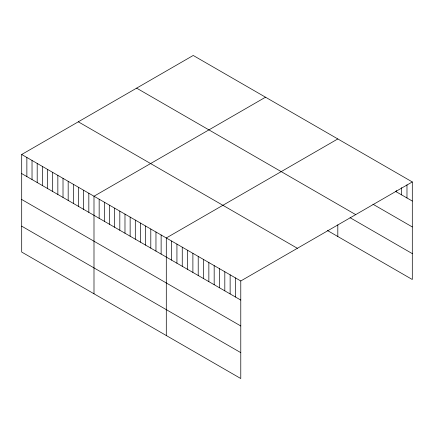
<?xml version="1.0" encoding="UTF-8"?>
<svg xmlns="http://www.w3.org/2000/svg" width="434" height="434" viewBox="0 0 434 434"><rect width="100%" height="100%" fill="white"/><g stroke="black" fill="none" stroke-linecap="round" stroke-linejoin="round"><path stroke-width="0.65" d="M21.7 154.493L240.778 280.972L240.778 378.535L21.7 252.056L21.7 154.493L193.222 55.465L412.3 181.944L412.3 279.507L327.486 230.541M265.521 97.2L93.994 196.233L93.994 293.796M337.815 138.94L166.293 237.968L166.293 335.531M240.778 280.972L412.3 181.944M395.276 191.22L412.3 201.05M372.931 204.208L412.3 226.939M136.623 88.145L355.696 214.624M350.054 217.678L412.3 253.619M78.304 121.813L297.377 248.297M21.7 173.595L240.778 300.078M21.7 199.488L240.778 325.967M21.7 226.163L240.778 352.647M406.978 184.803L406.978 197.975M401.662 187.662L401.662 194.904M396.34 190.515L396.34 191.833M337.815 224.855L337.815 236.503M235.456 277.901L235.456 297.008M230.134 274.831L230.134 293.932M224.812 271.76L224.812 290.861M219.495 268.689L219.495 287.791M214.174 265.613L214.174 284.72M208.852 262.543L208.852 281.65M203.535 259.472L203.535 278.574M198.213 256.402L198.213 275.503M192.891 253.331L192.891 272.433M187.569 250.255L187.569 269.362M182.253 247.185L182.253 266.286M176.931 244.114L176.931 263.216M171.609 241.044L171.609 260.145M161.128 234.989L161.128 254.091M155.963 232.006L155.963 251.112M150.799 229.027L150.799 248.129M145.634 226.043L145.634 245.15M140.47 223.065L140.47 242.167M135.305 220.081L135.305 239.183M130.14 217.103L130.14 236.204M124.981 214.119L124.981 233.221M119.817 211.136L119.817 230.242M114.652 208.157L114.652 227.259M109.487 205.173L109.487 224.28M104.323 202.195L104.323 221.297M99.158 199.211L99.158 218.318M88.829 193.249L88.829 212.351M83.67 190.266L83.67 209.372M78.505 187.287L78.505 206.389M73.341 184.304L73.341 203.41M68.176 181.325L68.176 200.427M63.011 178.341L63.011 197.448M57.847 175.363L57.847 194.465M52.682 172.379L52.682 191.481M47.518 169.401L47.518 188.502M42.358 166.417L42.358 185.519M37.194 163.434L37.194 182.54M32.029 160.455L32.029 179.557M26.865 157.471L26.865 176.578"/></g></svg>
